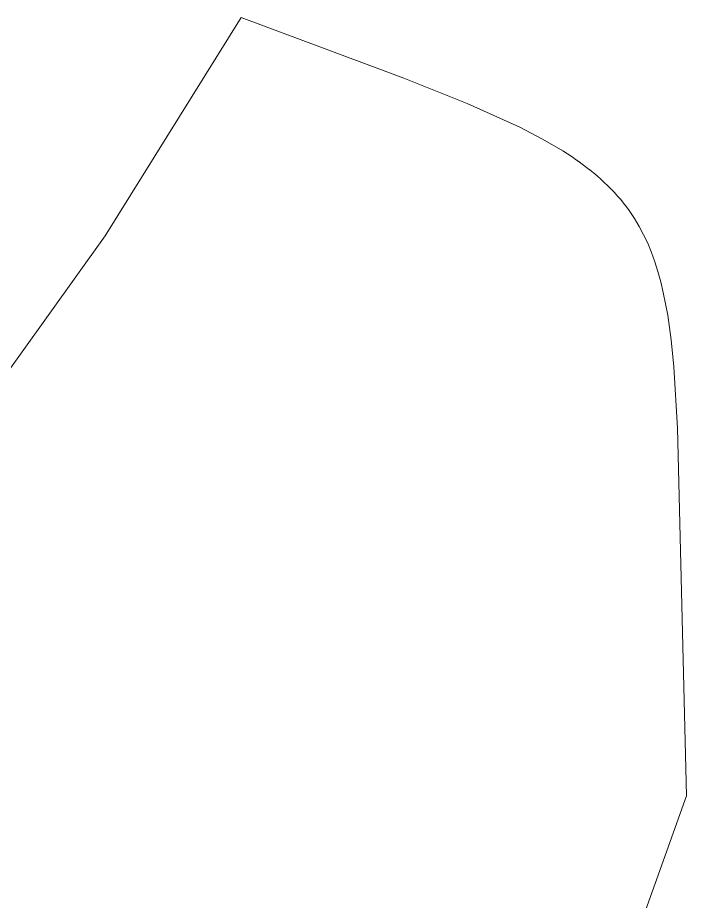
# Model space of a CAD drawing. Header units: metres. Extents: x 236 to 355, y 67 to 475.
# Drawn here: x 296.69437 to 296.70897, y 293.05349 to 293.0728 of the extents above; entities that cross this region are included whole.
import ezdxf

# ---------------------------------------------------------------- set-up
doc = ezdxf.new("R2010")
doc.units = ezdxf.units.M
doc.header["$LTSCALE"] = 0.007
doc.header["$MEASUREMENT"] = 0
doc.layers.add('H', color=7, linetype='Continuous')

msp = doc.modelspace()

# ---------------------------------------------------------------- linework, layer by layer
at = {"layer": 'H', "lineweight": 5}
msp.add_lwpolyline([(296.693178, 293.063711), (296.696275, 293.068036), (296.699249, 293.072804), (296.702802, 293.071478), (296.704184, 293.070926), (296.705333, 293.070407), (296.705826, 293.07015), (296.70627, 293.069891), (296.706473, 293.069759), (296.706571, 293.069692), (296.706578, 293.069688), (296.706583, 293.069684), (296.706589, 293.069679), (296.706595, 293.069675), (296.706602, 293.069671), (296.706607, 293.069666), (296.706613, 293.069663), (296.706619, 293.069659), (296.706625, 293.069654), (296.706631, 293.06965), (296.706637, 293.069646), (296.706643, 293.069642), (296.706648, 293.069637), (296.706655, 293.069633), (296.70666, 293.06963), (296.706666, 293.069624), (296.706847, 293.069488), (296.706853, 293.069484), (296.706858, 293.069479), (296.706864, 293.069475), (296.706869, 293.06947), (296.706874, 293.069467), (296.70688, 293.069461), (296.706885, 293.069458), (296.706891, 293.069454), (296.706912, 293.069435), (296.706934, 293.069418), (296.707018, 293.069348), (296.7071, 293.069277), (296.707178, 293.069204), (296.707254, 293.069132), (296.707328, 293.069057), (296.707346, 293.069038), (296.70735, 293.069034), (296.707354, 293.069029), (296.70736, 293.069024), (296.707364, 293.069018), (296.707368, 293.069015), (296.707372, 293.06901), (296.707377, 293.069005), (296.707382, 293.069001), (296.707386, 293.068996), (296.707391, 293.068992), (296.707395, 293.068987), (296.7074, 293.068981), (296.707468, 293.068905), (296.707535, 293.068827), (296.707599, 293.068748), (296.707661, 293.068668), (296.707721, 293.068586), (296.707778, 293.068502), (296.707834, 293.068417), (296.707887, 293.06833), (296.707939, 293.068242), (296.708035, 293.068061), (296.708125, 293.067872), (296.708206, 293.067675), (296.708281, 293.06747), (296.708348, 293.067256), (296.708411, 293.067033), (296.708466, 293.0668), (296.708562, 293.066303), (296.708637, 293.065763), (296.708696, 293.065173), (296.708775, 293.063834), (296.708969, 293.055795), (296.706918, 293.050051)], dxfattribs=at)
msp.add_lwpolyline([(296.693178, 293.063711), (296.696275, 293.068036), (296.699249, 293.072804), (296.702802, 293.071478), (296.704184, 293.070926), (296.705333, 293.070407), (296.705826, 293.07015), (296.70627, 293.069891), (296.706473, 293.069759), (296.706571, 293.069692), (296.706578, 293.069688), (296.706583, 293.069684), (296.706589, 293.069679), (296.706595, 293.069675), (296.706602, 293.069671), (296.706607, 293.069666), (296.706613, 293.069663), (296.706619, 293.069659), (296.706625, 293.069654), (296.706631, 293.06965), (296.706637, 293.069646), (296.706643, 293.069642), (296.706648, 293.069637), (296.706655, 293.069633), (296.70666, 293.06963), (296.706666, 293.069624), (296.706847, 293.069488), (296.706853, 293.069484), (296.706858, 293.069479), (296.706864, 293.069475), (296.706869, 293.06947), (296.706874, 293.069467), (296.70688, 293.069461), (296.706885, 293.069458), (296.706891, 293.069454), (296.706912, 293.069435), (296.706934, 293.069418), (296.707018, 293.069348), (296.7071, 293.069277), (296.707178, 293.069204), (296.707254, 293.069132), (296.707328, 293.069057), (296.707346, 293.069038), (296.70735, 293.069034), (296.707354, 293.069029), (296.70736, 293.069024), (296.707364, 293.069018), (296.707368, 293.069015), (296.707372, 293.06901), (296.707377, 293.069005), (296.707382, 293.069001), (296.707386, 293.068996), (296.707391, 293.068992), (296.707395, 293.068987), (296.7074, 293.068981), (296.707468, 293.068905), (296.707535, 293.068827), (296.707599, 293.068748), (296.707661, 293.068668), (296.707721, 293.068586), (296.707778, 293.068502), (296.707834, 293.068417), (296.707887, 293.06833), (296.707939, 293.068242), (296.708035, 293.068061), (296.708125, 293.067872), (296.708206, 293.067675), (296.708281, 293.06747), (296.708348, 293.067256), (296.708411, 293.067033), (296.708466, 293.0668), (296.708562, 293.066303), (296.708637, 293.065763), (296.708696, 293.065173), (296.708775, 293.063834), (296.708969, 293.055795), (296.706918, 293.050051)], dxfattribs=at)

doc.saveas('drawing.dxf')
